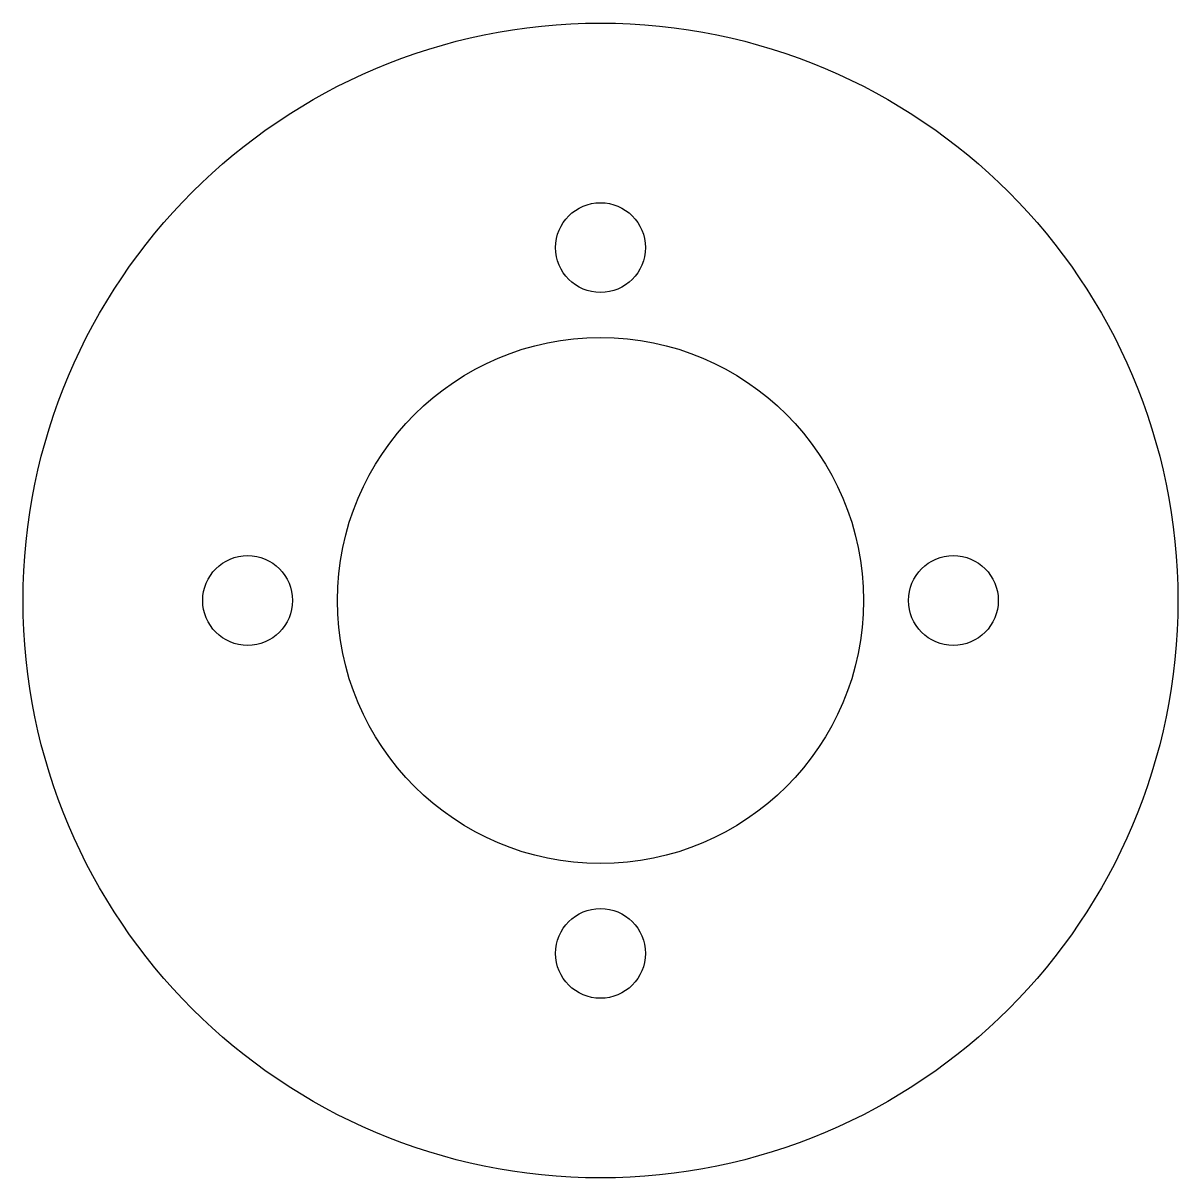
# Model space of a CAD drawing. Header units: metres. Extents: x 0 to 360, y 0 to 360.
import ezdxf

# ---------------------------------------------------------------- set-up
doc = ezdxf.new("R2010")
doc.units = ezdxf.units.M

msp = doc.modelspace()

# ---------------------------------------------------------------- linework, layer by layer
for centre, radius in [((180, 180), 180), ((180, 290), 14), ((180, 180), 82), ((70, 180), 14), ((290, 180), 14), ((180, 70), 14)]:
    msp.add_circle(centre, radius)

doc.saveas('drawing.dxf')
